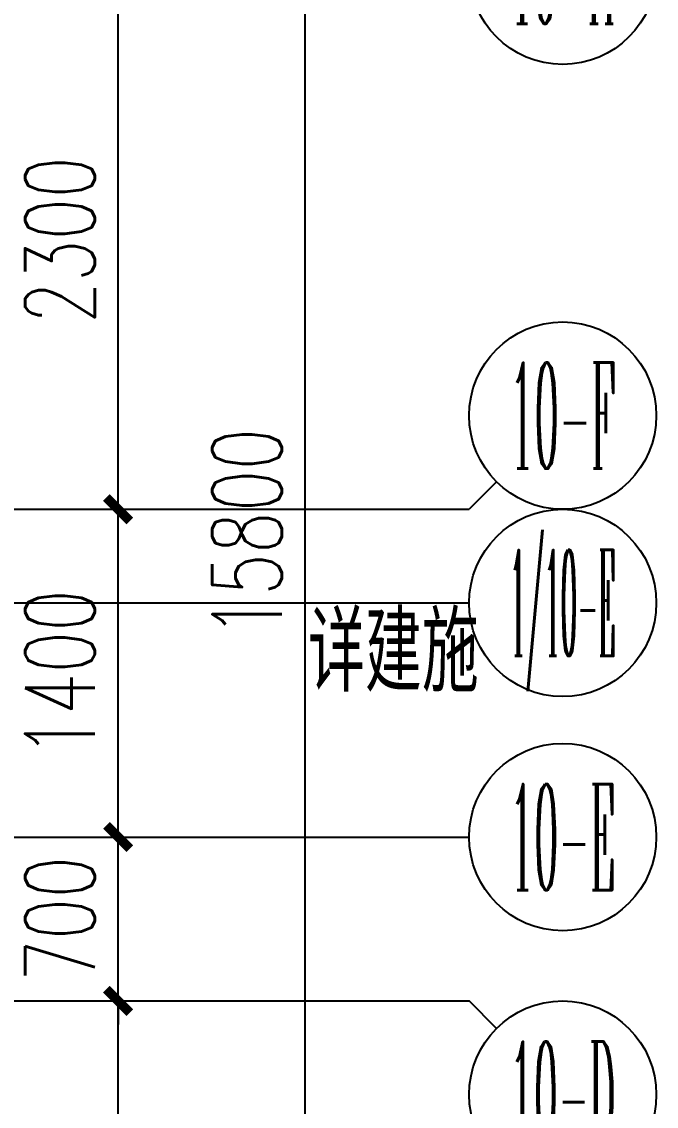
# Model space of a CAD drawing. Header units: millimetres. Extents: x 815519 to 890079, y 147095 to 251022.
# Drawn here: x 886867 to 889579, y 159645 to 164278 of the extents above; entities that cross this region are included whole.
import ezdxf
from ezdxf.enums import TextEntityAlignment as Align

# ---------------------------------------------------------------- set-up
doc = ezdxf.new("R2010")
doc.units = ezdxf.units.MM
doc.header["$LTSCALE"] = 1000
doc.layers.get('Defpoints').update_dxf_attribs({"color": 1})
for name, color, linetype in [('AXIS', 3, 'Continuous'), ('AXIS_TEXT', 7, 'Continuous'), ('DIM_IDEN', 3, 'Continuous'), ('PUB_DIM', 3, 'Continuous'), ('看线', 163, 'Continuous')]:
    doc.layers.add(name, color=color, linetype=linetype)
doc.styles.add('_TCH_AXIS', font='COMPLEX', dxfattribs={"bigfont": 'GBCBIG'})
doc.styles.add('_TCH_DIM_T3', font='SIMPLEX.shx', dxfattribs={"width": 0.7, "bigfont": 'GBCBIG.shx'})
doc.styles.add('_TCH_LABEL', font='COMPLEX', dxfattribs={"bigfont": 'GBCBIG'})
doc.styles.add('COMPLEX', font='COMPLEX')
doc.dimstyles.new('_TCH_ARCH&&100', dxfattribs={"dimtxt": 297.5, "dimasz": 100, "dimexe": 250, "dimexo": 300, "dimgap": 100, "dimtad": 1, "dimdec": 0, "dimzin": 0, "dimdsep": 46, "dimtxsty": '_TCH_DIM_T3', "dimblk": 'ARCHTICK', "dimcen": 0.09, "dimclrt": 7, "dimazin": 2, "dimtfac": 1, "dimtdec": 0, "dimtix": 1, "dimtmove": 2, "dimatfit": 3, "dimfxl": 1, "dimtolj": 1, "dimtzin": 0, "dimarcsym": 0})

# ---------------------------------------------------------------- blocks, each defined once
blk = doc.blocks.new('_ArchTick')
at = {"color": 0, "linetype": 'ByBlock', "const_width": 0.4}
blk.add_lwpolyline([(-0.5, -0.5), (0.5, 0.5)], dxfattribs=at)
blk = doc.blocks.new('*D628')
at = {"layer": 'Defpoints', "color": 0, "transparency": 16777216}
for p in [(-302973.1, 361950), (-301873.1, 361950), (-302973.1, 346150)]:
    blk.add_point(p, dxfattribs=at)
at = {"layer": 'PUB_DIM', "color": 0, "lineweight": -2, "transparency": 16777216}
for p, q in [((-302673.1, 361950), (-301623.1, 361950)), ((-301873.1, 346150), (-301873.1, 361950)), ((-302673.1, 346150), (-301623.1, 346150))]:
    blk.add_line(p, q, dxfattribs=at)
at = {"layer": 'PUB_DIM', "color": 0, "lineweight": -2, "transparency": 16777216, "xscale": 100, "yscale": 100, "zscale": 100}
for p, rotation in [((-301873.1, 361950), 90), ((-301873.1, 346150), 270)]:
    blk.add_blockref('_ArchTick', p, dxfattribs=dict(at, rotation=rotation))
at = {"layer": 'PUB_DIM', "color": 7, "transparency": 16777216, "insert": (-302121.8, 354050), "char_height": 297.5, "attachment_point": 5, "rotation": 90, "style": '_TCH_DIM_T3'}
blk.add_mtext('\\A1;15800', dxfattribs=at)
blk = doc.blocks.new('_AXISO')
blk.add_circle((0, 0), 0.5)
at = {"layer": 'AXIS_TEXT', "style": 'COMPLEX', "width": 1.041667}
blk.add_attdef('A', text='', height=0.56, dxfattribs=at).set_placement((-0.25, -0.28), (0.25, -0.28), align=Align.FIT)
blk = doc.blocks.new('*D634')
at = {"layer": 'Defpoints', "color": 0, "transparency": 16777216}
for p in [(-303773.1, 356450), (-302673.1, 356450), (-303773.1, 354150)]:
    blk.add_point(p, dxfattribs=at)
at = {"layer": 'PUB_DIM', "color": 0, "lineweight": -2, "transparency": 16777216}
for p, q in [((-303473.1, 356450), (-302423.1, 356450)), ((-302673.1, 354150), (-302673.1, 356450)), ((-303473.1, 354150), (-302423.1, 354150))]:
    blk.add_line(p, q, dxfattribs=at)
at = {"layer": 'PUB_DIM', "color": 0, "lineweight": -2, "transparency": 16777216, "xscale": 100, "yscale": 100, "zscale": 100}
for p, rotation in [((-302673.1, 356450), 90), ((-302673.1, 354150), 270)]:
    blk.add_blockref('_ArchTick', p, dxfattribs=dict(at, rotation=rotation))
at = {"layer": 'PUB_DIM', "color": 7, "transparency": 16777216, "insert": (-302921.8, 355300), "char_height": 297.5, "attachment_point": 5, "rotation": 90, "style": '_TCH_DIM_T3'}
blk.add_mtext('\\A1;2300', dxfattribs=at)
blk = doc.blocks.new('*D635')
at = {"layer": 'Defpoints', "color": 0, "transparency": 16777216}
for p in [(-303773.1, 354150), (-302673.1, 354150), (-303773.1, 352750)]:
    blk.add_point(p, dxfattribs=at)
at = {"layer": 'PUB_DIM', "color": 0, "lineweight": -2, "transparency": 16777216}
for p, q in [((-303473.1, 354150), (-302423.1, 354150)), ((-302673.1, 352750), (-302673.1, 354150)), ((-303473.1, 352750), (-302423.1, 352750))]:
    blk.add_line(p, q, dxfattribs=at)
at = {"layer": 'PUB_DIM', "color": 0, "lineweight": -2, "transparency": 16777216, "xscale": 100, "yscale": 100, "zscale": 100}
for p, rotation in [((-302673.1, 354150), 90), ((-302673.1, 352750), 270)]:
    blk.add_blockref('_ArchTick', p, dxfattribs=dict(at, rotation=rotation))
at = {"layer": 'PUB_DIM', "color": 7, "transparency": 16777216, "insert": (-302921.8, 353450), "char_height": 297.5, "attachment_point": 5, "rotation": 90, "style": '_TCH_DIM_T3'}
blk.add_mtext('\\A1;1400', dxfattribs=at)
blk = doc.blocks.new('*D636')
at = {"layer": 'Defpoints', "color": 0, "transparency": 16777216}
for p in [(-303773.1, 352750), (-302673.1, 352750), (-303773.1, 352050)]:
    blk.add_point(p, dxfattribs=at)
at = {"layer": 'PUB_DIM', "color": 0, "lineweight": -2, "transparency": 16777216}
for p, q in [((-302673.1, 352750), (-302673.1, 352850)), ((-303473.1, 352750), (-302423.1, 352750)), ((-302673.1, 352050), (-302673.1, 352750)), ((-303473.1, 352050), (-302423.1, 352050)), ((-302673.1, 352050), (-302673.1, 351950))]:
    blk.add_line(p, q, dxfattribs=at)
at = {"layer": 'PUB_DIM', "color": 0, "lineweight": -2, "transparency": 16777216, "xscale": 100, "yscale": 100, "zscale": 100}
for p, rotation in [((-302673.1, 352750), 270), ((-302673.1, 352050), 90)]:
    blk.add_blockref('_ArchTick', p, dxfattribs=dict(at, rotation=rotation))
at = {"layer": 'PUB_DIM', "color": 7, "transparency": 16777216, "insert": (-302921.8, 352400), "char_height": 297.5, "attachment_point": 5, "rotation": 90, "style": '_TCH_DIM_T3'}
blk.add_mtext('\\A1;700', dxfattribs=at)
blk = doc.blocks.new('*D637')
at = {"layer": 'Defpoints', "color": 0, "transparency": 16777216}
for p in [(-303773.1, 352050), (-302673.1, 352050), (-303773.1, 348050)]:
    blk.add_point(p, dxfattribs=at)
at = {"layer": 'PUB_DIM', "color": 0, "lineweight": -2, "transparency": 16777216}
for p, q in [((-303473.1, 352050), (-302423.1, 352050)), ((-302673.1, 348050), (-302673.1, 352050)), ((-303473.1, 348050), (-302423.1, 348050))]:
    blk.add_line(p, q, dxfattribs=at)
at = {"layer": 'PUB_DIM', "color": 0, "lineweight": -2, "transparency": 16777216, "xscale": 100, "yscale": 100, "zscale": 100}
for p, rotation in [((-302673.1, 352050), 90), ((-302673.1, 348050), 270)]:
    blk.add_blockref('_ArchTick', p, dxfattribs=dict(at, rotation=rotation))
at = {"layer": 'PUB_DIM', "color": 7, "transparency": 16777216, "insert": (-302921.8, 350050), "char_height": 297.5, "attachment_point": 5, "rotation": 90, "style": '_TCH_DIM_T3'}
blk.add_mtext('\\A1;4000', dxfattribs=at)
blk = doc.blocks.new('10#标准层轴网')
at = {"layer": 'AXIS'}
for p, q in [((-301055.9, 354267.2), (-301173.1, 354150)), ((-303473.1, 354150), (-301173.1, 354150)), ((-303473.1, 353750), (-301173.1, 353750)), ((-303473.1, 352750), (-301173.1, 352750)), ((-303473.1, 352050), (-301173.1, 352050)), ((-301055.9, 351932.8), (-301173.1, 352050))]:
    blk.add_line(p, q, dxfattribs=at)
ref = blk.add_blockref('_AXISO', (-300773.1, 356450), dxfattribs=dict(at, xscale=800, yscale=800, zscale=800))
ref.add_attrib('A', '10-H', dxfattribs={"layer": 'AXIS_TEXT', "height": 452.55, "style": '_TCH_AXIS', "width": 0.259259}).set_placement((-300999.4, 356223.7), (-300546.8, 356223.7), align=Align.FIT)
ref = blk.add_blockref('_AXISO', (-300773.1, 354550), dxfattribs=dict(at, xscale=800, yscale=800, zscale=800))
ref.add_attrib('A', '10-F', dxfattribs={"layer": 'AXIS_TEXT', "height": 452.55, "style": '_TCH_AXIS', "width": 0.272727}).set_placement((-300999.4, 354323.7), (-300546.8, 354323.7), align=Align.FIT)
ref = blk.add_blockref('_AXISO', (-300773.1, 353750), dxfattribs=dict(at, xscale=800, yscale=800, zscale=800))
ref.add_attrib('A', '1/10-E', dxfattribs={"layer": 'AXIS_TEXT', "height": 452.55, "style": '_TCH_AXIS', "width": 0.184211}).set_placement((-300999.4, 353523.7), (-300546.8, 353523.7), align=Align.FIT)
ref = blk.add_blockref('_AXISO', (-300773.1, 352750), dxfattribs=dict(at, xscale=800, yscale=800, zscale=800))
ref.add_attrib('A', '10-E', dxfattribs={"layer": 'AXIS_TEXT', "height": 452.55, "style": '_TCH_AXIS', "width": 0.272727}).set_placement((-300999.4, 352523.7), (-300546.8, 352523.7), align=Align.FIT)
ref = blk.add_blockref('_AXISO', (-300773.1, 351650), dxfattribs=dict(at, xscale=800, yscale=800, zscale=800))
ref.add_attrib('A', '10-D', dxfattribs={"layer": 'AXIS_TEXT', "height": 452.55, "style": '_TCH_AXIS', "width": 0.269231}).set_placement((-300999.4, 351423.7), (-300546.8, 351423.7), align=Align.FIT)
at = {"layer": 'PUB_DIM'}
for p1, p2, picture, middle in [((-302973.1, 346150), (-302973.1, 361950), '*D628', (-302121.8, 354050)), ((-303773.1, 354150), (-303773.1, 356450), '*D634', (-302921.8, 355300)), ((-303773.1, 352750), (-303773.1, 354150), '*D635', (-302921.8, 353450)), ((-303773.1, 352050), (-303773.1, 352750), '*D636', (-302921.8, 352400)), ((-303773.1, 348050), (-303773.1, 352050), '*D637', (-302921.8, 350050))]:
    dim = blk.add_aligned_dim(p1=p1, p2=p2, distance=-1100, dimstyle='_TCH_ARCH&&100', dxfattribs=at)
    dim.commit()
    dim.dimension.update_dxf_attribs({"geometry": picture, "text_midpoint": middle})

msp = doc.modelspace()

# ---------------------------------------------------------------- block references
at = {"layer": '看线'}
msp.add_blockref('10#标准层轴网', (1189952.5, -191954.6), dxfattribs=at)

# ---------------------------------------------------------------- texts
at = {"layer": 'DIM_IDEN', "color": 7, "style": '_TCH_LABEL'}
msp.add_text('详建施', height=337.59, dxfattribs=at).set_placement((888091.2, 161416))

doc.saveas('drawing.dxf')
